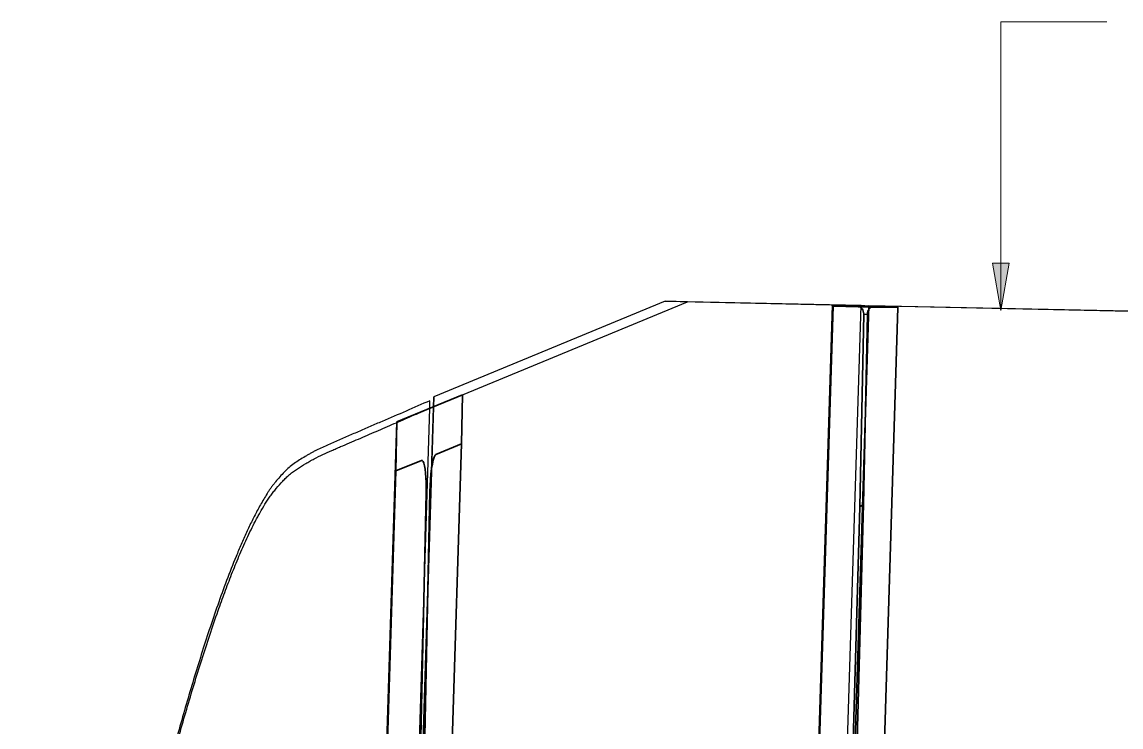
# Model space of a CAD drawing. Header units: metres. Extents: x 0.7 to 65.6, y 3.4 to 27.5.
# Drawn here: x 19.162 to 22.07, y 25.523 to 27.388 of the extents above; entities that cross this region are included whole.
import ezdxf

# ---------------------------------------------------------------- set-up
doc = ezdxf.new("R2010")
doc.units = ezdxf.units.M
doc.layers.add('A-GENM', color=7, linetype='Continuous', lineweight=35)
doc.layers.add('G-ANNO-TEXT', color=7, linetype='Continuous', lineweight=9)

# ---------------------------------------------------------------- blocks, each defined once
blk = doc.blocks.new('SCR_B_08_SE_1 - SCR_B_08_SE_1-5515508-DRG 2873024 - SECTION 2')
at = {"layer": 'A-GENM', "color": 7, "lineweight": 25, "true_color": 0xefefef}
for p, q in [((-1104.5732, 26.3698), (-1103.9011, 26.6473)), ((-1103.9603, 26.6491), (-1104.5727, 26.3963)), ((-1103.9011, 26.6473), (-1103.9603, 26.6491)), ((-1104.5727, 26.3963), (-1104.5732, 26.3698))]:
    blk.add_line(p, q, dxfattribs=at)
at = {"layer": 'A-GENM', "color": 254, "lineweight": 25, "true_color": 0xd4d4d4}
for p, q in [((-1103.9603, 26.6491), (-1103.4419, 26.6381)), ((-1103.4416, 26.6375), (-1103.9011, 26.6473)), ((-1103.5356, 23.6336), (-1103.4416, 26.6375)), ((-1103.4416, 26.6375), (-1103.4419, 26.6381)), ((-1104.6583, 23.658), (-1104.5727, 26.3963)), ((-1104.5732, 26.3698), (-1104.6581, 23.6574))]:
    blk.add_line(p, q, dxfattribs=at)
blk = doc.blocks.new('SCR_B_08_SE_2 - SCR_B_08_SE_2-5516344-DRG 2873024 - SECTION 2')
at = {"layer": 'A-GENM', "color": 254, "lineweight": 25, "true_color": 0xd4d4d4}
for p, q in [((-1103.5159, 23.6338), (-1103.4219, 26.6377)), ((-1103.4217, 26.6371), (-1103.5156, 23.6332)), ((-1103.4219, 26.6377), (-1102.2994, 26.614)), ((-1103.4219, 26.6377), (-1103.4217, 26.6371)), ((-1102.2992, 26.6134), (-1103.4217, 26.6371))]:
    blk.add_line(p, q, dxfattribs=at)
blk = doc.blocks.new('Corner Screen Updated - Corner Screen Updated-5836890-DRG 2873024 - SECTION 2')
at = {"layer": 'A-GENM', "color": 254, "lineweight": 25, "true_color": 0xd4d4d4}
blk.add_line((-1104.6668, 23.6971), (-1104.5833, 26.366), dxfattribs=at)
at = {"layer": 'A-GENM', "color": 7, "lineweight": 25, "true_color": 0xefefef, "flags": 128}
blk.add_lwpolyline([(-1104.5833, 26.366), (-1104.5831, 26.3759), (-1104.5829, 26.3859)], dxfattribs=at)
at = {"layer": 'A-GENM', "color": 7, "lineweight": 25, "true_color": 0xefefef}
for points, knots in [([(-1104.5829, 26.3859), (-1104.604, 26.3768), (-1104.6462, 26.3585), (-1104.6989, 26.3358), (-1104.7358, 26.3199), (-1104.7569, 26.3108), (-1104.7727, 26.3039), (-1104.7886, 26.2972), (-1104.8044, 26.2905), (-1104.8203, 26.2837), (-1104.836, 26.2767), (-1104.8517, 26.2696), (-1104.8675, 26.2625), (-1104.8805, 26.2564), (-1104.8907, 26.2511), (-1104.8982, 26.247), (-1104.9057, 26.2427), (-1104.9157, 26.2369), (-1104.928, 26.2294), (-1104.9424, 26.2198), (-1104.9558, 26.2092), (-1104.9683, 26.1975), (-1104.9801, 26.1848), (-1104.9894, 26.1738), (-1104.9965, 26.1647), (-1105.0017, 26.1579), (-1105.0067, 26.1509), (-1105.0131, 26.1414), (-1105.0206, 26.1292), (-1105.0292, 26.1142), (-1105.0376, 26.0991), (-1105.0458, 26.0839), (-1105.0535, 26.0685), (-1105.061, 26.053), (-1105.0683, 26.0374), (-1105.0754, 26.0217), (-1105.0824, 26.0059), (-1105.0891, 25.9901), (-1105.1024, 25.9583), (-1105.1212, 25.9101), (-1105.1524, 25.8237), (-1105.1883, 25.7146), (-1105.2215, 25.6046), (-1105.2469, 25.5163), (-1105.2715, 25.4278), (-1105.313, 25.2724), (-1105.3687, 25.0495), (-1105.4318, 24.7812), (-1105.5022, 24.4674), (-1105.5793, 24.108), (-1105.6349, 23.838), (-1105.6623, 23.7029)], [0, 0, 0, 0, 0.022727, 0.045455, 0.056818, 0.0625, 0.068182, 0.073864, 0.079545, 0.085227, 0.090909, 0.096591, 0.102273, 0.107955, 0.110795, 0.113636, 0.116477, 0.119318, 0.125, 0.130682, 0.136364, 0.142045, 0.147727, 0.153409, 0.15625, 0.159091, 0.161932, 0.164773, 0.170455, 0.176136, 0.181818, 0.1875, 0.193182, 0.198864, 0.204545, 0.210227, 0.215909, 0.221591, 0.227273, 0.25, 0.272727, 0.318182, 0.363636, 0.386364, 0.409091, 0.454545, 0.545455, 0.636364, 0.727273, 0.863636, 1, 1, 1, 1]), ([(-1105.659, 23.7023), (-1105.6408, 23.7918), (-1105.6041, 23.9707), (-1105.5477, 24.2387), (-1105.4897, 24.5064), (-1105.4297, 24.7736), (-1105.3669, 25.0402), (-1105.3114, 25.2616), (-1105.2641, 25.4379), (-1105.2269, 25.5697), (-1105.1872, 25.7008), (-1105.1531, 25.8037), (-1105.1289, 25.8708), (-1105.1168, 25.9029), (-1105.1076, 25.9268), (-1105.098, 25.9507), (-1105.0881, 25.9743), (-1105.078, 25.998), (-1105.0674, 26.0213), (-1105.0563, 26.0445), (-1105.0468, 26.0637), (-1105.0397, 26.0769), (-1105.0355, 26.0843), (-1105.0292, 26.0955), (-1105.0195, 26.1122), (-1105.009, 26.1284), (-1105.0014, 26.1387), (-1104.9963, 26.1455), (-1104.9869, 26.1572), (-1104.9756, 26.1702), (-1104.9635, 26.1823), (-1104.9541, 26.1909), (-1104.9441, 26.1988), (-1104.9301, 26.2087), (-1104.9153, 26.2176), (-1104.9032, 26.2245), (-1104.8976, 26.2277), (-1104.8939, 26.2298), (-1104.8835, 26.2353), (-1104.8662, 26.2436), (-1104.8485, 26.2514), (-1104.8368, 26.2566), (-1104.829, 26.2601), (-1104.8153, 26.2662), (-1104.7956, 26.2745), (-1104.7719, 26.2846), (-1104.7484, 26.2948), (-1104.7169, 26.3083), (-1104.6776, 26.3253), (-1104.6305, 26.3457), (-1104.599, 26.3592), (-1104.5833, 26.366)], [0, 0, 0, 0, 0.090909, 0.181818, 0.272727, 0.363636, 0.454545, 0.545455, 0.590909, 0.636364, 0.681818, 0.727273, 0.744318, 0.752841, 0.761364, 0.769886, 0.778409, 0.786932, 0.795455, 0.803977, 0.8125, 0.816761, 0.818892, 0.821023, 0.829545, 0.838068, 0.840199, 0.84233, 0.846591, 0.855114, 0.859375, 0.863636, 0.867898, 0.872159, 0.880682, 0.884943, 0.886009, 0.887074, 0.889205, 0.897727, 0.90625, 0.908381, 0.910511, 0.914773, 0.923295, 0.931818, 0.940341, 0.948864, 0.965909, 0.982955, 1, 1, 1, 1])]:
    blk.add_open_spline(points, degree=3, knots=knots, dxfattribs=at)
blk = doc.blocks.new('T2DPAA-T2D-C3S-DU-M3D-100304_rvt-1-DRG 2873024 - SECTION 2')
at = {"layer": 'A-GENM', "color": 254, "lineweight": 25, "true_color": 0xd4d4d4}
for name in ['SCR_B_08_SE_1 - SCR_B_08_SE_1-5515508-DRG 2873024 - SECTION 2', 'SCR_B_08_SE_2 - SCR_B_08_SE_2-5516344-DRG 2873024 - SECTION 2', 'Corner Screen Updated - Corner Screen Updated-5836890-DRG 2873024 - SECTION 2']:
    blk.add_blockref(name, (0, 0), dxfattribs=at)
blk = doc.blocks.new('BR08_GEN_POST_0 - 360UB_BASE-8745523-DRG 2873024 - SECTION 2')
at = {"layer": 'A-GENM'}
for p, q in [((-1104.4964, 26.4016), (-1104.6703, 26.3304)), ((-1104.4991, 26.2717), (-1104.4964, 26.4016)), ((-1104.7524, 23.7054), (-1104.6703, 26.3304)), ((-1104.6703, 26.3304), (-1104.6731, 26.2005)), ((-1104.4991, 26.2717), (-1104.5795, 23.7018)), ((-1104.5669, 26.244), (-1104.4991, 26.2717)), ((-1104.7511, 23.7054), (-1104.6731, 26.2005)), ((-1104.6731, 26.2005), (-1104.6053, 26.2282)), ((-1104.6008, 25.3064), (-1104.583, 26.1454)), ((-1104.5931, 26.1412), (-1104.6109, 25.2994))]:
    blk.add_line(p, q, dxfattribs=at)
at = {"layer": 'A-GENM', "flags": 128}
for points in [[(-1104.583, 26.1454), (-1104.5824, 26.1616), (-1104.5815, 26.1775), (-1104.5801, 26.1925), (-1104.5784, 26.2064), (-1104.5764, 26.2185), (-1104.5742, 26.2286), (-1104.5718, 26.2364), (-1104.5694, 26.2415), (-1104.5669, 26.244)], [(-1104.6053, 26.2282), (-1104.6031, 26.228), (-1104.601, 26.2255), (-1104.5991, 26.2207), (-1104.5974, 26.2139), (-1104.5959, 26.2051), (-1104.5947, 26.1947), (-1104.5938, 26.1827), (-1104.5932, 26.1696), (-1104.593, 26.1557), (-1104.5931, 26.1412)]]:
    blk.add_lwpolyline(points, dxfattribs=at)
blk = doc.blocks.new('BR08_GEN_POST_0 - 360UB_BASE-V4-DRG 2873024 - SECTION 2')
at = {"layer": 'A-GENM'}
for p, q in [((-1103.61, 23.6812), (-1103.5174, 26.6391)), ((-1103.3459, 26.6355), (-1103.5174, 26.6391)), ((-1103.5174, 26.6391), (-1103.5162, 26.6361)), ((-1103.6087, 23.6812), (-1103.5162, 26.6361)), ((-1103.5162, 26.6361), (-1103.4494, 26.6347)), ((-1103.4494, 26.6347), (-1103.4115, 26.6339)), ((-1103.435, 26.6151), (-1103.4458, 26.1054)), ((-1103.3446, 26.6325), (-1103.4371, 23.6776)), ((-1103.4357, 26.1124), (-1103.425, 26.6138)), ((-1103.435, 26.6151), (-1103.4351, 26.6158)), ((-1103.425, 26.6138), (-1103.435, 26.6151)), ((-1103.4251, 26.6156), (-1103.425, 26.6138)), ((-1103.4115, 26.6339), (-1103.3446, 26.6325)), ((-1103.3446, 26.6325), (-1103.3459, 26.6355)), ((-1103.512, 23.6792), (-1103.4458, 26.1054)), ((-1103.4357, 26.1124), (-1103.502, 23.6789)), ((-1103.4458, 26.1054), (-1103.4357, 26.1124))]:
    blk.add_line(p, q, dxfattribs=at)
at = {"layer": 'A-GENM', "flags": 128}
for points in [[(-1103.4351, 26.6158), (-1103.4354, 26.6195), (-1103.4363, 26.623), (-1103.4376, 26.6262), (-1103.4394, 26.6291), (-1103.4416, 26.6314), (-1103.444, 26.6332), (-1103.4467, 26.6343), (-1103.4494, 26.6347)], [(-1103.4115, 26.6339), (-1103.4142, 26.6336), (-1103.4168, 26.6326), (-1103.4192, 26.631), (-1103.4212, 26.6287), (-1103.4229, 26.6259), (-1103.4242, 26.6227), (-1103.4249, 26.6192), (-1103.4251, 26.6156)]]:
    blk.add_lwpolyline(points, dxfattribs=at)

msp = doc.modelspace()

# ---------------------------------------------------------------- hatches: boundary and pattern name
at = {"layer": 'G-ANNO-TEXT'}
msp.add_hatch(color=256, dxfattribs=at).paths.add_polyline_path([(21.7516, 26.6249), (21.7736, 26.7499), (21.7296, 26.7499)])

# ---------------------------------------------------------------- linework, layer by layer
for p, q in [((21.7516, 27.3881), (22.0321, 27.3881)), ((21.7516, 26.6249), (21.7516, 27.3881)), ((21.7736, 26.7499), (21.7296, 26.7499)), ((21.7296, 26.7499), (21.7516, 26.6249)), ((21.7516, 26.6249), (21.7736, 26.7499))]:
    msp.add_line(p, q, dxfattribs=at)

# ---------------------------------------------------------------- block references
at = {"lineweight": 5}
msp.add_blockref('T2DPAA-T2D-C3S-DU-M3D-100304_rvt-1-DRG 2873024 - SECTION 2', (1124.824, 0), dxfattribs=at)
at = {"layer": 'A-GENM'}
for name in ['BR08_GEN_POST_0 - 360UB_BASE-V4-DRG 2873024 - SECTION 2', 'BR08_GEN_POST_0 - 360UB_BASE-8745523-DRG 2873024 - SECTION 2']:
    msp.add_blockref(name, (1124.824, 0), dxfattribs=at)

doc.saveas('drawing.dxf')
